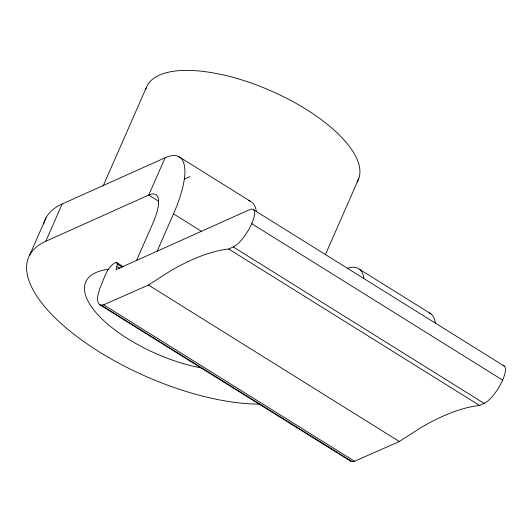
<?xml version="1.0" encoding="UTF-8"?>
<svg xmlns="http://www.w3.org/2000/svg" width="532" height="532" viewBox="0 0 532 532"><rect width="100%" height="100%" fill="white"/><g stroke="black" fill="none" stroke-linecap="round" stroke-linejoin="round"><path stroke-width="0.8" d="M99.418 304.537L101.273 305.162L103.667 304.809L148.421 285.039L170.479 270.908A450.611 140.548 -58.1 0 1 228.687 249.003L233.262 246.948A22.231 6.936 -58.1 0 0 251.736 223.679A22.231 6.936 -58.1 0 0 249.634 209.648L115.976 269.664L117.399 264.158L116.914 262.702L115.677 262.402C106.2 267.516 104.106 279.526 99.783 288.53C98.48 293.498 95.594 300.035 99.418 304.537L350.302 460.978L352.157 461.61L354.551 461.251L398.973 441.7L421.364 427.349A450.611 140.548 -58.1 0 1 479.571 405.444L484.147 403.396A22.231 6.936 -58.1 0 0 501.47 382.594A22.231 6.936 -58.1 0 0 502.906 365.531M29.692 255.087L46.065 217.788M259.782 404.134A155.597 62.291 23.7 0 1 76.222 336.025A155.597 62.291 23.7 0 1 45.812 241.262L62.184 203.962L165.1 157.758A88.91 27.731 -58.1 0 1 173.512 213.877L157.14 251.177M103.068 186.114L146.293 87.654M165.1 157.758L148.727 195.058A44.455 13.865 -58.1 0 1 152.93 223.121L136.558 260.421M325.404 254.629L358.654 178.892M45.812 241.262L148.727 195.058L158.563 201.189M184.371 179.051L189.891 176.571M435.502 322.977L433.926 317.584L432.177 314.951L429.244 312.803M178.36 156.361L250.04 201.056M359.419 269.239L431.106 313.94M253.684 209.834L504.569 366.282M251.736 223.679L502.627 380.121M233.262 246.948L484.147 403.396M173.512 213.877L201.628 231.407M228.687 249.003L479.571 405.444M116.914 262.702L123.258 266.658M116.382 262.841L118.496 264.158M120.611 265.475L122.726 266.791M117.399 264.158L122.333 267.23M148.421 285.039L399.306 441.487M117.073 266.572L119.893 268.334M103.667 304.809L354.551 461.251M101.273 305.162L352.157 461.61M349.471 459.921L350.302 460.978M43.73 223.879A155.597 62.291 23.7 0 1 62.184 203.962M347.429 268.281A88.91 27.731 -58.1 0 1 363.822 278.283M201.222 367.931A93.359 37.373 23.7 0 1 98.493 315.39A93.359 37.373 23.7 0 1 108.947 269.219M145.628 89.742A115.584 46.277 23.7 0 1 270.662 90.719A115.584 46.277 23.7 0 1 357.032 182.143M248.643 200.564A88.91 27.731 -58.1 0 1 256.298 211.237"/></g></svg>
